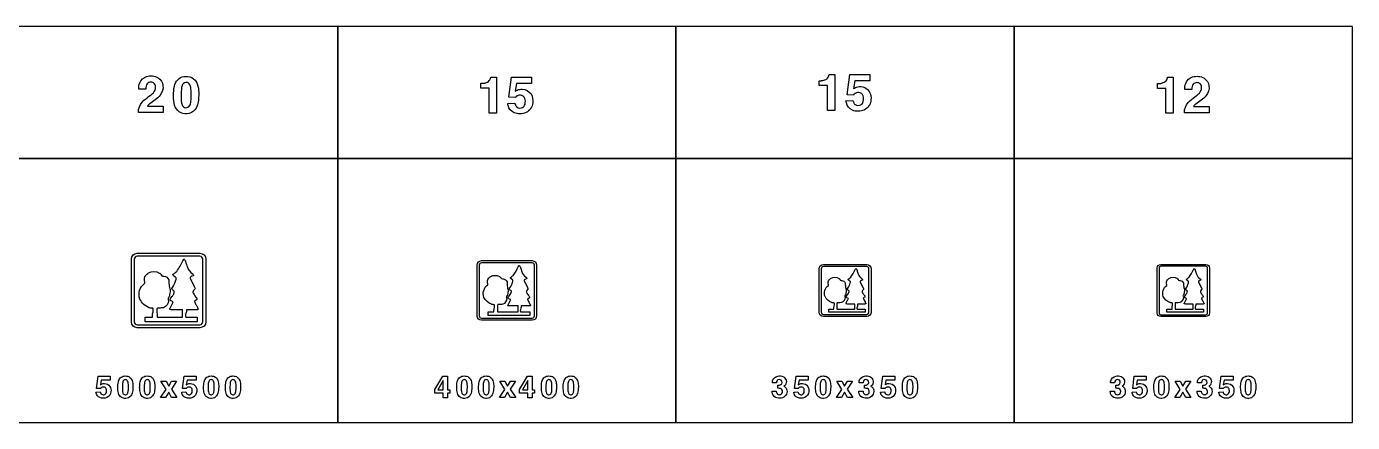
# Model space of a CAD drawing. Extents: x 0 to 18160, y 0 to 2655.
# Drawn here: x 9262 to 18160, y 0 to 2655 of the extents above; entities that cross this region are included whole.
import ezdxf

# ---------------------------------------------------------------- set-up
doc = ezdxf.new("R2010")
doc.units = 0
doc.header["$MEASUREMENT"] = 0

msp = doc.modelspace()

# ---------------------------------------------------------------- linework, layer by layer
for points in [[(9080, 1770), (11350, 1770), (11350, 2655), (9080, 2655)], [(11350, 1770), (13620, 1770), (13620, 2655), (11350, 2655)], [(13620, 1770), (15890, 1770), (15890, 2655), (13620, 2655)], [(15890, 1770), (18160, 1770), (18160, 2655), (15890, 2655)], [(9080, 0), (11350, 0), (11350, 1770), (9080, 1770)], [(11350, 0), (13620, 0), (13620, 1770), (11350, 1770)], [(13620, 0), (15890, 0), (15890, 1770), (13620, 1770)], [(15890, 0), (18160, 0), (18160, 1770), (15890, 1770)], [(10198.2, 221.797), (10163.1, 276.346), (10197.9, 276.346), (10216.2, 242.294), (10234.9, 276.346), (10269, 276.346), (10233.5, 222.318), (10270, 166.299), (10235.4, 166.299), (10215.6, 202.389), (10195.2, 166.299), (10161, 166.299)], [(12001, 222.096), (12055.2, 309.963), (12087.1, 309.963), (12087.1, 219.229), (12103.3, 219.229), (12103.3, 196.409), (12087.1, 196.409), (12087.1, 165.058), (12058.6, 165.058), (12058.6, 196.409), (12001, 196.409)], [(12058.6, 280.769), (12022.6, 219.229), (12058.6, 219.229)], [(12472.5, 221.797), (12437.4, 276.346), (12472.2, 276.347), (12490.5, 242.294), (12509.2, 276.347), (12543.3, 276.347), (12507.8, 222.318), (12544.3, 166.299), (12509.7, 166.299), (12489.9, 202.389), (12469.5, 166.299), (12435.3, 166.299)], [(12569, 222.114), (12623.3, 309.981), (12655.1, 309.981), (12655.1, 219.246), (12671.3, 219.246), (12671.3, 196.427), (12655.1, 196.427), (12655.1, 165.076), (12626.6, 165.076), (12626.6, 196.427), (12569, 196.427)], [(12626.6, 280.787), (12590.6, 219.246), (12626.6, 219.246)], [(14734.2, 221.783), (14699.1, 276.333), (14733.9, 276.333), (14752.1, 242.281), (14770.8, 276.333), (14805, 276.333), (14769.4, 222.304), (14806, 166.285), (14771.4, 166.285), (14751.6, 202.375), (14731.2, 166.285), (14697, 166.285)], [(17004.2, 221.783), (16969.1, 276.333), (17003.9, 276.333), (17022.1, 242.281), (17040.8, 276.333), (17075, 276.333), (17039.4, 222.304), (17076, 166.285), (17041.4, 166.285), (17021.6, 202.375), (17001.2, 166.285), (16967, 166.285)]]:
    msp.add_lwpolyline(points, close=True)
for points in [[(10012.9, 2078.85, -0.0640343), (10014.2, 2099.78, -0.161687), (10050, 2160.33, -0.0283718), (10091.8, 2192.71, 0.0545111), (10112.7, 2210.64, 0.192461), (10127.7, 2250.18, 0.234238), (10114.1, 2276.56, 0.196223), (10088.8, 2281.34, 0.252425), (10066.8, 2264.16, 0.0856617), (10062.7, 2247.14, 0.0202329), (10062, 2235.45), (10015.3, 2235.45, -0.0983795), (10021.4, 2276.76, -0.245047), (10067.6, 2319.89, -0.207102), (10144.5, 2311.55, -0.233443), (10177, 2259.22, -0.20961), (10158.8, 2195.04, -0.0785124), (10124.9, 2163.57, 0.0107372), (10089.1, 2137.78, 0.0665092), (10073.2, 2121.74), (10177.7, 2121.74), (10177.7, 2078.85)], [(10247.9, 2191.49, -0.0563084), (10253.9, 2254.33, -0.130301), (10276.1, 2298.12, -0.174843), (10317.9, 2319.53, -0.147552), (10371, 2312.9, -0.192146), (10407.8, 2269.73, -0.0833996), (10417.1, 2212.7, -0.0545507), (10412.1, 2141.92, -0.116773), (10393, 2097.85, -0.221099), (10338.1, 2070.16, -0.162564), (10286.7, 2082.68, -0.174743), (10255.4, 2128.1, -0.0640867), (10247.9, 2186.79)], [(12310.9, 2274.45), (12324.1, 2274.45, 0.0261527), (12330.1, 2275.12, 0.0824327), (12354.9, 2282.34, 0.211118), (12374.9, 2306.08, 0.0230957), (12377.6, 2315.99), (12415.7, 2315.99), (12415.7, 2074.01), (12367.1, 2074.01), (12367.1, 2241.03), (12310.9, 2241.03)], [(12491, 2139), (12538, 2140.78, 0.0452719), (12544.4, 2124.55, 0.0567733), (12549.1, 2117.67, 0.070207), (12553.5, 2114.2, 0.264984), (12589.6, 2112.3, 0.20748), (12607, 2135.41, 0.147389), (12605.8, 2173.44, 0.308532), (12576.4, 2194.85, 0.215743), (12546.7, 2184.62, 0.028781), (12541.3, 2178.38), (12498.7, 2180.39), (12516.5, 2315.07), (12650.5, 2315.07), (12650.5, 2273.2), (12550.1, 2273.2), (12541.1, 2221.19, -0.0211252), (12554.1, 2228.73, -0.121371), (12587.4, 2234.58, -0.244671), (12647.2, 2202.63, -0.173069), (12658.8, 2143.5, -0.256779), (12613.6, 2077.51, -0.199585), (12534, 2076.44, -0.245625), (12493.7, 2125.34, -0.0170062)], [(14580.9, 2291.94), (14594, 2291.94, 0.0261527), (14600.1, 2292.61, 0.0824327), (14624.9, 2299.84, 0.211118), (14644.9, 2323.58, 0.0230957), (14647.6, 2333.49), (14685.7, 2333.49), (14685.7, 2091.51), (14637.1, 2091.51), (14637.1, 2258.53), (14580.9, 2258.53)], [(14761, 2156.5), (14808, 2158.28, 0.0452719), (14814.4, 2142.04, 0.0567733), (14819.1, 2135.17, 0.070207), (14823.5, 2131.7, 0.264984), (14859.6, 2129.8, 0.20748), (14877, 2152.9, 0.147389), (14875.8, 2190.94, 0.308532), (14846.4, 2212.34, 0.215743), (14816.7, 2202.11, 0.028781), (14811.3, 2195.87), (14768.7, 2197.89), (14786.5, 2332.56), (14920.5, 2332.56), (14920.5, 2290.7), (14820.1, 2290.7), (14811.1, 2238.69, -0.0211252), (14824, 2246.23, -0.121371), (14857.4, 2252.08, -0.244671), (14917.2, 2220.12, -0.173069), (14928.7, 2161, -0.256779), (14883.6, 2095.01, -0.199585), (14804, 2093.94, -0.245625), (14763.7, 2142.83, -0.0170062)], [(16852.4, 2273.43), (16865.5, 2273.43, 0.0261527), (16871.5, 2274.1, 0.0824327), (16896.4, 2281.32, 0.211118), (16916.4, 2305.06, 0.0230957), (16919, 2314.97), (16957.1, 2314.97), (16957.1, 2072.99), (16908.5, 2072.99), (16908.5, 2240.01), (16852.4, 2240.01)], [(17032.5, 2075.98, -0.0640343), (17033.8, 2096.92, -0.161687), (17069.6, 2157.46, -0.0283718), (17111.4, 2189.85, 0.0545111), (17132.3, 2207.78, 0.192461), (17147.3, 2247.31, 0.234238), (17133.7, 2273.69, 0.196223), (17108.4, 2278.47, 0.252425), (17086.4, 2261.29, 0.0856617), (17082.3, 2244.27, 0.0202329), (17081.6, 2232.58), (17034.9, 2232.58, -0.0983795), (17041, 2273.89, -0.245047), (17087.1, 2317.02, -0.207102), (17164.1, 2308.69, -0.233443), (17196.6, 2256.36, -0.20961), (17178.4, 2192.18, -0.0785124), (17144.5, 2160.7, 0.0107372), (17108.7, 2134.91, 0.0665092), (17092.8, 2118.88), (17197.3, 2118.88), (17197.3, 2075.98)], [(10299.2, 2160.96, 0.0124589), (10299.8, 2154.64, 0.0668192), (10305.4, 2129.25, 0.615362), (10356.3, 2123.64, 0.0726881), (10361.7, 2136.67, 0.0588562), (10366.4, 2173.95, 0.0389037), (10364.8, 2240.94, 0.084671), (10358.2, 2264.28, 0.156013), (10346.8, 2276.44, 0.143208), (10331, 2279.4, 0.172584), (10315.3, 2273.2, 0.132565), (10305.3, 2257.64, 0.0498315), (10300.8, 2235.92, 0.0368731)], [(10005, 634.997, -0.414213), (9965, 674.997), (9965, 1095, -0.414213), (10005, 1135), (10425, 1135, -0.414213), (10465, 1095), (10465, 674.997, -0.414213), (10425, 634.997)], [(10005, 654.997), (10425, 654.997, 0.414213), (10445, 674.997), (10445, 1095, 0.414213), (10425, 1115), (10005, 1115, 0.414213), (9985, 1095), (9985, 674.997, 0.414213)], [(10309.1, 753.191), (10309.1, 755.37), (10240.1, 755.37), (10237.8, 755.39, -0.0614866), (10226.2, 756.573, -0.181377), (10223.9, 757.899, -0.185478), (10223.3, 760.659, -0.0904567), (10224.9, 765.485), (10241.9, 798.441, 0.0292813), (10246.6, 808.229), (10232.8, 814.947, -0.468247), (10228.6, 831.99), (10237.3, 843.928, 0.0334317), (10249.1, 860.877, 0.0673764), (10251.9, 869.462, -0.0133999), (10253.2, 874.148, 0.276398), (10251.1, 881.737, 0.10113), (10243.7, 886.653, -0.274546), (10235.9, 897.536), (10240.9, 905.909, 0.073562), (10263.5, 953.706, 0.0703082), (10265.4, 964.614, 0.0820905), (10265.1, 970.277, 0.186293), (10261.8, 974.528), (10251.3, 981.593, -0.0999254), (10244.3, 989.834, -0.168521), (10244.2, 990.579, -0.0988918), (10244.8, 992.181, -0.0540483), (10246, 993.733, -0.0432222), (10262.8, 1007.11), (10267.2, 1010.32, 0.0224885), (10269.6, 1012.21, 0.0432337), (10311.3, 1084.5), (10314.4, 1091.65, -0.557166), (10321.7, 1092.67, -0.0545015), (10327.1, 1084.51, -0.0534539), (10328, 1082.05, 0.0658417), (10329.3, 1079.03, 0.0653654), (10341.8, 1042.02, 0.171955), (10375.7, 996.879, 0.00635345), (10378.6, 994.356, -0.136348), (10382.5, 987.853, -0.165533), (10382.3, 986.03, -0.136487), (10379.6, 982.571, 0.159122), (10364.9, 977.314, 0.0211587), (10360.3, 973.109, 0.256546), (10359.5, 967.771), (10366.3, 952.919, 0.0322281), (10368.3, 949.12, -0.0213551), (10369.8, 946.63), (10370.1, 945.993), (10387.4, 911.243), (10391.6, 902.765, -0.308087), (10390.5, 894.798), (10381.8, 885.095, 0.176525), (10378.1, 873.95, 0.0949163), (10379.4, 869.647), (10381.8, 864.747, 0.0694589), (10401.6, 837.149, 0.00623645), (10402.7, 836.085, -0.241969), (10406, 826.255, -0.218739), (10402.7, 821.589), (10388.5, 813.213), (10396.5, 793.382, -0.0442529), (10405.8, 776.8, 0.0131795), (10412.2, 763.871, -0.135295), (10413.1, 760.361, -0.269329), (10411.1, 757.457, -0.0249415), (10408.3, 756.269, -0.0326248), (10406.9, 755.683, -0.0751842), (10402.3, 755.366, 0.00616388), (10400.9, 755.39), (10334.6, 755.39, -0.0752231), (10332.4, 736.145, 0.0652265), (10327.7, 715.253, 0.130973), (10328.2, 711.815, -0.0154251), (10328.9, 709.422, 0.133928), (10329.9, 707.649, 0.124032), (10331, 707.075, 0.0788885), (10335.6, 706.819, -0.0100046), (10336.8, 706.847), (10407.2, 706.847), (10407.2, 675.779), (10057.7, 675.779), (10057.7, 706.847), (10107.1, 706.847, -0.0679088), (10109, 735.972, 0.0768898), (10111.9, 747.737), (10112, 760.734, 0.0413008), (10111.5, 763.186, 0.233094), (10109.1, 765.42, 0.0436963), (10105.7, 766.111, 0.0575278), (10094.4, 766.923, -0.0315523), (10090.5, 767.529, -0.00995826), (10085.5, 769.484, -0.193064), (10022.8, 826.88, -0.340789), (10055.3, 933.719, 0.163926), (10056.2, 938.24, 0.0542797), (10054.1, 947.048, -0.21473), (10061.5, 986.454, -0.0872066), (10069, 994.686, -0.0416472), (10080.7, 1002.8, -0.269869), (10152.4, 1001.79, -0.031088), (10158.4, 998.5, -0.0600442), (10162, 995.158, 0.0318616), (10163.6, 993.687, -0.137326), (10165.4, 990.945, 0.400109), (10177, 981.95, -0.00687681), (10177.6, 982.001, -0.0306489), (10183.4, 981.911, -0.257334), (10216.6, 956.835, -0.0360611), (10217, 954.401), (10217.2, 952.172, 0.060952), (10217.7, 933.152, 0.0847608), (10224.4, 895.082, 0.00685151), (10225, 893.974, -0.0556635), (10226.6, 876.945, 0.0449472), (10222, 858.374, -0.150053), (10217.6, 841.237, 0.424136), (10215, 818.407, -0.299575), (10180.4, 769.251, -0.0348761), (10150.2, 767.231), (10143.3, 767.328, 0.425692), (10136, 760.011), (10137.3, 706.854), (10309.1, 706.847)], [(12315, 684.997, -0.414213), (12285, 714.997), (12285, 1055, -0.414213), (12315, 1085), (12655, 1085, -0.414213), (12685, 1055), (12685, 714.997, -0.414213), (12655, 684.997)], [(12315, 699.997), (12655, 699.997, 0.414213), (12670, 714.997), (12670, 1055, 0.414213), (12655, 1070), (12315, 1070, 0.414213), (12300, 1055), (12300, 714.997, 0.414213)], [(12560.3, 779.552), (12560.3, 781.296), (12505.1, 781.296), (12503.2, 781.312, -0.0614866), (12493.9, 782.258, -0.181377), (12492.1, 783.319, -0.185478), (12491.6, 785.527, -0.0904567), (12492.9, 789.388), (12506.5, 815.752, 0.0292813), (12510.3, 823.583), (12499.2, 828.957, -0.468247), (12495.8, 842.592), (12502.9, 852.142, 0.0334317), (12512.2, 865.702, 0.0673764), (12514.5, 872.569, -0.0133999), (12515.5, 876.318, 0.276398), (12513.9, 882.389, 0.10113), (12507.9, 886.322, -0.274546), (12501.7, 895.028), (12505.7, 901.727, 0.073562), (12523.8, 939.964, 0.0703082), (12525.3, 948.691, 0.0820905), (12525.1, 953.221, 0.186293), (12522.5, 956.622), (12514.1, 962.274, -0.0999254), (12508.4, 968.867, -0.168521), (12508.3, 969.463, -0.0988918), (12508.9, 970.744, -0.0540483), (12509.8, 971.986, -0.0432222), (12523.2, 982.684), (12526.8, 985.254, 0.0224885), (12528.6, 986.771, 0.0432337), (12562, 1044.6), (12564.6, 1050.32, -0.557166), (12570.3, 1051.14, -0.0545015), (12574.7, 1044.61, -0.0534539), (12575.4, 1042.64, 0.0658417), (12576.4, 1040.23, 0.0653654), (12586.4, 1010.62, 0.171955), (12613.6, 974.502, 0.00635345), (12615.9, 972.485, -0.136348), (12619, 967.282, -0.165533), (12618.9, 965.824, -0.136487), (12616.6, 963.057, 0.159122), (12605, 958.851, 0.0211587), (12601.3, 955.487, 0.256546), (12600.6, 951.217), (12606, 939.335, 0.0322281), (12607.7, 936.295, -0.0213551), (12608.8, 934.304), (12609.1, 933.794), (12622.9, 905.994), (12626.3, 899.212, -0.308087), (12625.4, 892.838), (12618.5, 885.075, 0.176525), (12615.5, 876.159, 0.0949163), (12616.5, 872.717), (12618.5, 868.797, 0.0694589), (12634.3, 846.719, 0.00623645), (12635.2, 845.867, -0.241969), (12637.8, 838.003, -0.218739), (12635.2, 834.271), (12623.8, 827.57), (12630.2, 811.705, -0.0442529), (12637.7, 798.44, 0.0131795), (12642.8, 788.097, -0.135295), (12643.5, 785.288, -0.269329), (12641.9, 782.965, -0.0249415), (12639.6, 782.015, -0.0326248), (12638.5, 781.546, -0.0751842), (12634.8, 781.292, 0.00616388), (12633.7, 781.312), (12580.7, 781.312, -0.0752231), (12578.9, 765.916, 0.0652265), (12575.2, 749.202, 0.130973), (12575.6, 746.452, -0.0154251), (12576.1, 744.537, 0.133928), (12576.9, 743.119, 0.124032), (12577.8, 742.66, 0.0788885), (12581.5, 742.455, -0.0100046), (12582.4, 742.477), (12638.7, 742.477), (12638.7, 717.623), (12359.1, 717.623), (12359.1, 742.477), (12398.7, 742.477, -0.0679088), (12400.2, 765.777, 0.0768898), (12402.5, 775.189), (12402.6, 785.587, 0.0413008), (12402.2, 787.549, 0.233094), (12400.2, 789.335, 0.0436963), (12397.6, 789.888, 0.0575278), (12388.5, 790.538, -0.0315523), (12385.4, 791.023, -0.00995826), (12381.4, 792.587, -0.193064), (12331.3, 838.504, -0.340789), (12357.3, 923.975, 0.163926), (12358, 927.592, 0.0542797), (12356.3, 934.638, -0.21473), (12362.2, 966.163, -0.0872066), (12368.2, 972.749, -0.0416472), (12377.5, 979.241, -0.269869), (12434.9, 978.435, -0.031088), (12439.7, 975.8, -0.0600442), (12442.6, 973.126, 0.0318616), (12443.9, 971.949, -0.137326), (12445.4, 969.755, 0.400109), (12454.8, 962.58, -0.0306489), (12459.7, 962.529, -0.257334), (12486.3, 942.468, -0.0360611), (12486.6, 940.52), (12486.7, 938.737, 0.060952), (12487.2, 923.521, 0.0847608), (12492.5, 893.065, 0.00685151), (12493, 892.179, -0.0556635), (12494.3, 878.555, 0.0449472), (12490.6, 863.699, -0.150053), (12487.1, 849.989, 0.424136), (12485, 831.726, -0.299575), (12457.3, 792.4, -0.0348761), (12433.2, 790.785), (12427.6, 790.862, 0.425692), (12421.8, 785.008), (12422.8, 742.483), (12560.3, 742.477)], [(14610, 709.997, -0.414213), (14580, 739.997), (14580, 1030, -0.414213), (14610, 1060), (14900, 1060, -0.414213), (14930, 1030), (14930, 739.997, -0.414213), (14900, 709.997)], [(14610, 724.997), (14900, 724.997, 0.414213), (14915, 739.997), (14915, 1030, 0.414213), (14900, 1045), (14610, 1045, 0.414213), (14595, 1030), (14595, 739.997, 0.414213)], [(14820.9, 792.733), (14820.9, 794.259), (14772.6, 794.259), (14770.9, 794.273, -0.0614866), (14762.8, 795.1, -0.181377), (14761.2, 796.029, -0.185478), (14760.8, 797.961, -0.0904567), (14761.9, 801.339), (14773.8, 824.408, 0.0292813), (14777.1, 831.26), (14767.4, 835.962, -0.468247), (14764.5, 847.892), (14770.6, 856.249, 0.0334317), (14778.8, 868.114, 0.0673764), (14780.8, 874.123, -0.0133999), (14781.7, 877.403, 0.276398), (14780.3, 882.715, 0.10113), (14775.1, 886.156, -0.274546), (14769.6, 893.774), (14773.1, 899.636, 0.073562), (14788.9, 933.094, 0.0703082), (14790.3, 940.729, 0.0820905), (14790.1, 944.693, 0.186293), (14787.8, 947.669), (14780.4, 952.614, -0.0999254), (14775.5, 958.383, -0.168521), (14775.4, 958.905, -0.0988918), (14775.9, 960.026, -0.0540483), (14776.7, 961.112, -0.0432222), (14788.4, 970.473), (14791.5, 972.722, 0.0224885), (14793.2, 974.05, 0.0432337), (14822.4, 1024.65), (14824.6, 1029.66, -0.557166), (14829.7, 1030.37, -0.0545015), (14833.5, 1024.66, -0.0534539), (14834.1, 1022.94, 0.0658417), (14835, 1020.82, 0.0653654), (14843.7, 994.914, 0.171955), (14867.5, 963.314, 0.00635345), (14869.5, 961.549, -0.136348), (14872.3, 956.996, -0.165533), (14872.1, 955.721, -0.136487), (14870.2, 953.299, 0.159122), (14860, 949.619, 0.0211587), (14856.7, 946.676, 0.256546), (14856.2, 942.939), (14860.9, 932.543, 0.0322281), (14862.3, 929.883, -0.0213551), (14863.4, 927.918), (14875.7, 903.369), (14878.6, 897.435, -0.308087), (14877.9, 891.858), (14871.8, 885.066, 0.176525), (14869.2, 877.264, 0.0949163), (14870.1, 874.252), (14871.8, 870.822, 0.0694589), (14885.6, 851.504, 0.00623645), (14886.4, 850.759, -0.241969), (14888.7, 843.878, -0.218739), (14886.4, 840.612), (14876.4, 834.748), (14882.1, 820.867, -0.0442529), (14888.6, 809.26, 0.0131795), (14893.1, 800.209, -0.135295), (14893.7, 797.752, -0.269329), (14892.3, 795.72, -0.0249415), (14890.3, 794.888, -0.0326248), (14889.3, 794.478, -0.0751842), (14886.1, 794.256, 0.00616388), (14885.1, 794.273), (14838.7, 794.273, -0.0752231), (14837.2, 780.801, 0.0652265), (14833.9, 766.177, 0.130973), (14834.3, 763.77, -0.0154251), (14834.7, 762.095, 0.133928), (14835.4, 760.854, 0.124032), (14836.2, 760.452, 0.0788885), (14839.4, 760.273, -0.0100046), (14840.3, 760.292), (14889.5, 760.292), (14889.5, 738.545), (14644.9, 738.545), (14644.9, 760.292), (14679.5, 760.292, -0.0679088), (14680.8, 780.68, 0.0768898), (14682.9, 788.915), (14682.9, 798.013, 0.0413008), (14682.5, 799.73, 0.233094), (14680.8, 801.293, 0.0436963), (14678.5, 801.777, 0.0575278), (14670.6, 802.345, -0.0315523), (14667.9, 802.77, -0.00995826), (14664.3, 804.138, -0.193064), (14620.5, 844.316, -0.340789), (14643.2, 919.103, 0.163926), (14643.8, 922.267, 0.0542797), (14642.4, 928.433, -0.21473), (14647.6, 956.017, -0.0872066), (14652.8, 961.78, -0.0416472), (14661, 967.461, -0.269869), (14711.2, 966.756, -0.031088), (14715.4, 964.45, -0.0600442), (14717.9, 962.11, 0.0318616), (14719, 961.08, -0.137326), (14720.3, 959.161, 0.400109), (14728.6, 952.882, -0.0306489), (14732.9, 952.837, -0.257334), (14756.1, 935.284, -0.0360611), (14756.4, 933.58), (14756.5, 932.02, 0.060952), (14756.9, 918.706, 0.0847608), (14761.6, 892.056, 0.00685151), (14762, 891.281, -0.0556635), (14763.1, 879.361, 0.0449472), (14759.9, 866.361, -0.150053), (14756.9, 854.365, 0.424136), (14755, 838.385, -0.299575), (14730.8, 803.975, -0.0348761), (14709.7, 802.561), (14704.8, 802.629, 0.425692), (14699.7, 797.507), (14700.6, 760.297), (14820.9, 760.292)], [(16874, 709.997, -0.414213), (16850, 733.997), (16850, 1036, -0.414213), (16874, 1060), (17176, 1060, -0.414213), (17200, 1036), (17200, 733.997, -0.414213), (17176, 709.997)], [(16874, 721.997), (17176, 721.997, 0.414213), (17188, 733.997), (17188, 1036, 0.414213), (17176, 1048), (16874, 1048, 0.414213), (16862, 1036), (16862, 733.997, 0.414213)], [(17090.9, 792.733), (17090.9, 794.259), (17042.6, 794.259), (17040.9, 794.273, -0.0614866), (17032.8, 795.1, -0.181377), (17031.2, 796.029, -0.185478), (17030.8, 797.961, -0.0904567), (17031.9, 801.339), (17043.8, 824.408, 0.0292813), (17047.1, 831.26), (17037.4, 835.962, -0.468247), (17034.5, 847.892), (17040.6, 856.249, 0.0334317), (17048.8, 868.114, 0.0673764), (17050.8, 874.123, -0.0133999), (17051.7, 877.403, 0.276398), (17050.3, 882.715, 0.10113), (17045.1, 886.156, -0.274546), (17039.6, 893.774), (17043.1, 899.636, 0.073562), (17058.9, 933.094, 0.0703082), (17060.3, 940.729, 0.0820905), (17060.1, 944.693, 0.186293), (17057.8, 947.669), (17050.4, 952.614, -0.0999254), (17045.5, 958.383, -0.168521), (17045.4, 958.905, -0.0988918), (17045.9, 960.026, -0.0540483), (17046.7, 961.112, -0.0432222), (17058.4, 970.473), (17061.5, 972.722, 0.0224885), (17063.2, 974.05, 0.0432337), (17092.4, 1024.65), (17094.6, 1029.66, -0.557166), (17099.7, 1030.37, -0.0545015), (17103.5, 1024.66, -0.0534539), (17104.1, 1022.94, 0.0658417), (17105, 1020.82, 0.0653654), (17113.7, 994.914, 0.171955), (17137.5, 963.314, 0.00635345), (17139.5, 961.549, -0.136348), (17142.3, 956.996, -0.165533), (17142.1, 955.721, -0.136487), (17140.2, 953.299, 0.159122), (17130, 949.619, 0.0211587), (17126.7, 946.676, 0.256546), (17126.2, 942.939), (17130.9, 932.543, 0.0322281), (17132.3, 929.883, -0.0213551), (17133.4, 927.918), (17145.7, 903.369), (17148.6, 897.435, -0.308087), (17147.9, 891.858), (17141.8, 885.066, 0.176525), (17139.2, 877.264, 0.0949163), (17140.1, 874.252), (17141.8, 870.822, 0.0694589), (17155.6, 851.504, 0.00623645), (17156.4, 850.759, -0.241969), (17158.7, 843.878, -0.218739), (17156.4, 840.612), (17146.4, 834.748), (17152.1, 820.867, -0.0442529), (17158.6, 809.26, 0.0131795), (17163.1, 800.209, -0.135295), (17163.7, 797.752, -0.269329), (17162.3, 795.72, -0.0249415), (17160.3, 794.888, -0.0326248), (17159.3, 794.478, -0.0751842), (17156.1, 794.256, 0.00616388), (17155.1, 794.273), (17108.7, 794.273, -0.0752231), (17107.2, 780.801, 0.0652265), (17103.9, 766.177, 0.130973), (17104.3, 763.77, -0.0154251), (17104.7, 762.095, 0.133928), (17105.4, 760.854, 0.124032), (17106.2, 760.452, 0.0788885), (17109.4, 760.273, -0.0100046), (17110.3, 760.292), (17159.5, 760.292), (17159.5, 738.545), (16914.9, 738.545), (16914.9, 760.292), (16949.5, 760.292, -0.0679088), (16950.8, 780.68, 0.0768898), (16952.9, 788.915), (16952.9, 798.013, 0.0413008), (16952.5, 799.73, 0.233094), (16950.8, 801.293, 0.0436963), (16948.5, 801.777, 0.0575278), (16940.6, 802.345, -0.0315523), (16937.9, 802.77, -0.00995826), (16934.3, 804.138, -0.193064), (16890.5, 844.316, -0.340789), (16913.2, 919.103, 0.163926), (16913.8, 922.267, 0.0542797), (16912.4, 928.433, -0.21473), (16917.6, 956.017, -0.0872066), (16922.8, 961.78, -0.0416472), (16931, 967.461, -0.269869), (16981.2, 966.756, -0.031088), (16985.4, 964.45, -0.0600442), (16987.9, 962.11, 0.0318616), (16989, 961.08, -0.137326), (16990.3, 959.161, 0.400109), (16998.6, 952.882, -0.0306489), (17002.9, 952.837, -0.257334), (17026.1, 935.284, -0.0360611), (17026.4, 933.58), (17026.5, 932.02, 0.060952), (17026.9, 918.706, 0.0847608), (17031.6, 892.056, 0.00685151), (17032, 891.281, -0.0556635), (17033.1, 879.361, 0.0449472), (17029.9, 866.361, -0.150053), (17026.9, 854.365, 0.424136), (17025, 838.385, -0.299575), (17000.8, 803.975, -0.0348761), (16979.7, 802.561), (16974.8, 802.629, 0.425692), (16969.7, 797.507), (16970.6, 760.297), (17090.9, 760.292)], [(9727.75, 203.882), (9755.92, 204.948, 0.0452719), (9759.76, 195.209, 0.0567733), (9762.6, 191.086, 0.070207), (9765.26, 189, 0.264984), (9786.87, 187.863, 0.20748), (9797.32, 201.725, 0.147389), (9796.63, 224.545, 0.308532), (9779, 237.389, 0.215743), (9761.13, 231.251, 0.028781), (9757.91, 227.507), (9732.34, 228.716), (9743.03, 309.521), (9823.46, 309.521), (9823.46, 284.403), (9763.2, 284.403), (9757.82, 253.195, -0.0211252), (9765.57, 257.721, -0.121371), (9785.57, 261.228, -0.244671), (9821.44, 242.057, -0.173069), (9828.39, 206.583, -0.256779), (9801.28, 166.986, -0.199585), (9753.55, 166.346, -0.245625), (9729.38, 195.683, -0.0170062)], [(9874.18, 234.284, -0.0563084), (9877.8, 271.986, -0.130301), (9891.12, 298.265, -0.174843), (9916.22, 311.109, -0.147552), (9948.09, 307.128, -0.192146), (9970.17, 281.227, -0.0833996), (9975.72, 247.009, -0.0545507), (9972.71, 204.545, -0.116773), (9961.26, 178.099, -0.221099), (9928.35, 161.488, -0.162564), (9897.47, 169, -0.174743), (9878.7, 196.251, -0.0640867), (9874.23, 231.464)], [(9905.01, 215.967, 0.0124589), (9905.32, 212.175, 0.0668192), (9908.68, 196.938, 0.615362), (9939.23, 193.573, 0.0726881), (9942.5, 201.393, 0.0588562), (9945.32, 223.763, 0.0389037), (9944.34, 263.953, 0.084671), (9940.39, 277.957, 0.156013), (9933.51, 285.256, 0.143208), (9924.08, 287.033, 0.172584), (9914.63, 283.313, 0.132565), (9908.66, 273.976, 0.0498315), (9905.93, 260.943, 0.0368731)], [(10020.9, 234.284, -0.0563084), (10024.5, 271.986, -0.130301), (10037.9, 298.265, -0.174843), (10063, 311.109, -0.147552), (10094.8, 307.128, -0.192146), (10116.9, 281.227, -0.0833996), (10122.5, 247.009, -0.0545507), (10119.5, 204.545, -0.116773), (10108, 178.1, -0.221099), (10075.1, 161.488, -0.162564), (10044.2, 169, -0.174743), (10025.5, 196.251, -0.0640867), (10021, 231.464)], [(10051.8, 215.967, 0.0124589), (10052.1, 212.175, 0.0668192), (10055.4, 196.938, 0.615362), (10086, 193.573, 0.0726881), (10089.2, 201.393, 0.0588562), (10092.1, 223.763, 0.0389037), (10091.1, 263.953, 0.084671), (10087.1, 277.957, 0.156013), (10080.3, 285.256, 0.143208), (10070.8, 287.033, 0.172584), (10061.4, 283.313, 0.132565), (10055.4, 273.976, 0.0498315), (10052.7, 260.943, 0.0368731)], [(10303.3, 203.891), (10331.5, 204.957, 0.0452719), (10335.3, 195.218, 0.0567733), (10338.2, 191.095, 0.070207), (10340.8, 189.009, 0.264984), (10362.4, 187.872, 0.20748), (10372.9, 201.734, 0.147389), (10372.2, 224.554, 0.308532), (10354.6, 237.398, 0.215743), (10336.7, 231.26, 0.028781), (10333.5, 227.516), (10307.9, 228.725), (10318.6, 309.531), (10399, 309.531), (10399, 284.412), (10338.8, 284.412), (10333.4, 253.204, -0.0211252), (10341.1, 257.73, -0.121371), (10361.1, 261.237, -0.244671), (10397, 242.066, -0.173069), (10404, 206.592, -0.256779), (10376.8, 166.995, -0.199585), (10329.1, 166.355, -0.245625), (10304.9, 195.692, -0.0170062)], [(10449.7, 234.285, -0.0563084), (10453.4, 271.986, -0.130301), (10466.7, 298.266, -0.174843), (10491.8, 311.109, -0.147552), (10523.7, 307.128, -0.192146), (10545.7, 281.228, -0.0833996), (10551.3, 247.01, -0.0545507), (10548.3, 204.545, -0.116773), (10536.8, 178.1, -0.221099), (10503.9, 161.488, -0.162564), (10473, 169, -0.174743), (10454.3, 196.251, -0.0640867), (10449.8, 231.465)], [(10480.6, 215.967, 0.0124589), (10480.9, 212.175, 0.0668192), (10484.2, 196.939, 0.615362), (10514.8, 193.574, 0.0726881), (10518.1, 201.394, 0.0588562), (10520.9, 223.763, 0.0389037), (10519.9, 263.953, 0.084671), (10516, 277.957, 0.156013), (10509.1, 285.256, 0.143208), (10499.7, 287.033, 0.172584), (10490.2, 283.313, 0.132565), (10484.2, 273.976, 0.0498315), (10481.5, 260.943, 0.0368731)], [(10596.5, 234.275, -0.0563084), (10600.1, 271.977, -0.130301), (10613.4, 298.256, -0.174843), (10638.5, 311.1, -0.147552), (10670.4, 307.119, -0.192146), (10692.5, 281.218, -0.0833996), (10698, 247, -0.0545507), (10695, 204.536, -0.116773), (10683.6, 178.09, -0.221099), (10650.7, 161.479, -0.162564), (10619.8, 168.991, -0.174743), (10601, 196.242, -0.0640867), (10596.5, 231.455)], [(10627.3, 215.958, 0.0124589), (10627.6, 212.166, 0.0668192), (10631, 196.929, 0.615362), (10661.5, 193.564, 0.0726881), (10664.8, 201.384, 0.0588562), (10667.6, 223.754, 0.0389037), (10666.7, 263.943, 0.084671), (10662.7, 277.948, 0.156013), (10655.8, 285.247, 0.143208), (10646.4, 287.024, 0.172584), (10636.9, 283.304, 0.132565), (10631, 273.967, 0.0498315), (10628.2, 260.934, 0.0368731)], [(12148.5, 234.285, -0.0563084), (12152.1, 271.986, -0.130301), (12165.4, 298.266, -0.174843), (12190.5, 311.109, -0.147552), (12222.4, 307.128, -0.192146), (12244.5, 281.228, -0.0833996), (12250, 247.01, -0.0545507), (12247, 204.546, -0.116773), (12235.6, 178.1, -0.221099), (12202.7, 161.489, -0.162564), (12171.8, 169.001, -0.174743), (12153, 196.252, -0.0640867), (12148.5, 231.465)], [(12179.3, 215.967, 0.0124589), (12179.6, 212.176, 0.0668192), (12183, 196.939, 0.615362), (12213.5, 193.574, 0.0726881), (12216.8, 201.394, 0.0588562), (12219.6, 223.764, 0.0389037), (12218.6, 263.953, 0.084671), (12214.7, 277.958, 0.156013), (12207.8, 285.256, 0.143208), (12198.4, 287.034, 0.172584), (12188.9, 283.313, 0.132565), (12183, 273.977, 0.0498315), (12180.2, 260.944, 0.0368731)], [(12295.2, 234.285, -0.0563084), (12298.9, 271.986, -0.130301), (12312.2, 298.266, -0.174843), (12337.3, 311.109, -0.147552), (12369.1, 307.128, -0.192146), (12391.2, 281.228, -0.0833996), (12396.8, 247.01, -0.0545507), (12393.8, 204.546, -0.116773), (12382.3, 178.1, -0.221099), (12349.4, 161.489, -0.162564), (12318.5, 169.001, -0.174743), (12299.8, 196.252, -0.0640867), (12295.3, 231.465)], [(12326.1, 215.967, 0.0124589), (12326.4, 212.176, 0.0668192), (12329.7, 196.939, 0.615362), (12360.3, 193.574, 0.0726881), (12363.5, 201.394, 0.0588562), (12366.4, 223.764, 0.0389037), (12365.4, 263.953, 0.084671), (12361.4, 277.958, 0.156013), (12354.6, 285.256, 0.143208), (12345.1, 287.034, 0.172584), (12335.7, 283.313, 0.132565), (12329.7, 273.977, 0.0498315), (12327, 260.944, 0.0368731)], [(12716.5, 234.285, -0.0563084), (12720.1, 271.986, -0.130301), (12733.4, 298.266, -0.174843), (12758.5, 311.109, -0.147552), (12790.4, 307.128, -0.192146), (12812.5, 281.228, -0.0833996), (12818, 247.01, -0.0545507), (12815, 204.545, -0.116773), (12803.6, 178.1, -0.221099), (12770.7, 161.489, -0.162564), (12739.8, 169, -0.174743), (12721, 196.252, -0.0640867), (12716.5, 231.465)], [(12747.3, 215.967, 0.0124589), (12747.6, 212.176, 0.0668192), (12751, 196.939, 0.615362), (12781.5, 193.574, 0.0726881), (12784.8, 201.394, 0.0588562), (12787.6, 223.763, 0.0389037), (12786.7, 263.953, 0.084671), (12782.7, 277.958, 0.156013), (12775.8, 285.256, 0.143208), (12766.4, 287.033, 0.172584), (12757, 283.313, 0.132565), (12751, 273.977, 0.0498315), (12748.3, 260.943, 0.0368731)], [(12863.2, 234.275, -0.0563084), (12866.9, 271.977, -0.130301), (12880.2, 298.256, -0.174843), (12905.3, 311.1, -0.147552), (12937.2, 307.119, -0.192146), (12959.2, 281.219, -0.0833996), (12964.8, 247.001, -0.0545507), (12961.8, 204.536, -0.116773), (12950.3, 178.091, -0.221099), (12917.4, 161.479, -0.162564), (12886.5, 168.991, -0.174743), (12867.8, 196.242, -0.0640867), (12863.3, 231.456)], [(12894.1, 215.958, 0.0124589), (12894.4, 212.166, 0.0668192), (12897.7, 196.93, 0.615362), (12928.3, 193.565, 0.0726881), (12931.6, 201.385, 0.0588562), (12934.4, 223.754, 0.0389037), (12933.4, 263.944, 0.084671), (12929.5, 277.948, 0.156013), (12922.6, 285.247, 0.143208), (12913.2, 287.024, 0.172584), (12903.7, 283.304, 0.132565), (12897.7, 273.967, 0.0498315), (12895, 260.934, 0.0368731)], [(14264.9, 210.618), (14292.7, 210.618, 0.0411845), (14294, 201.495, 0.335066), (14312.3, 186.329, 0.276505), (14331.4, 195.05, 0.158203), (14334.8, 207.49, 0.0878221), (14333, 217.04, 0.217575), (14321.9, 227.158, 0.0882727), (14309.1, 229.031), (14302.7, 229.031), (14302.7, 250.192, 0.0282129), (14314.4, 250.547, 0.50028), (14330.6, 277.846, 0.235001), (14319.5, 286.874, 0.165496), (14304.1, 285.5, 0.220849), (14295.5, 275.571, 0.055705), (14293.8, 264.647), (14266.9, 264.647, -0.0488003), (14268, 278.201, -0.30773), (14302.6, 310.903, -0.146685), (14338.2, 307.348, -0.469869), (14354.2, 251.685, -0.0891152), (14346.9, 244.623), (14344.4, 242.822, -0.0245333), (14351.1, 238.983, -0.202429), (14364.5, 216.969, -0.422325), (14326.8, 163.296, -0.154301), (14288.4, 167.609, -0.287878), (14265, 204.03, -0.0143877)], [(14410.5, 203.85), (14438.6, 204.916, 0.0452719), (14442.5, 195.177, 0.0567733), (14445.3, 191.054, 0.070207), (14448, 188.968, 0.264984), (14469.6, 187.831, 0.20748), (14480, 201.694, 0.147389), (14479.4, 224.513, 0.308532), (14461.7, 237.357, 0.215743), (14443.9, 231.22, 0.028781), (14440.6, 227.476), (14415.1, 228.684), (14425.7, 309.49), (14506.2, 309.49), (14506.2, 284.371), (14445.9, 284.371), (14440.5, 253.163, -0.0211252), (14448.3, 257.689, -0.121371), (14468.3, 261.196, -0.244671), (14504.2, 242.025, -0.173069), (14511.1, 206.551, -0.256779), (14484, 166.954, -0.199585), (14436.3, 166.314, -0.245625), (14412.1, 195.651, -0.0170062)], [(14556.9, 234.262, -0.0563084), (14560.5, 271.963, -0.130301), (14573.8, 298.243, -0.174843), (14598.9, 311.086, -0.147552), (14630.8, 307.106, -0.192146), (14652.9, 281.205, -0.0833996), (14658.4, 246.987, -0.0545507), (14655.4, 204.523, -0.116773), (14644, 178.077, -0.221099), (14611.1, 161.466, -0.162564), (14580.2, 168.978, -0.174743), (14561.4, 196.229, -0.0640867), (14556.9, 231.442)], [(14587.7, 215.944, 0.0124589), (14588, 212.153, 0.0668192), (14591.4, 196.916, 0.615362), (14621.9, 193.551, 0.0726881), (14625.2, 201.371, 0.0588562), (14628, 223.741, 0.0389037), (14627.1, 263.93, 0.084671), (14623.1, 277.935, 0.156013), (14616.2, 285.233, 0.143208), (14606.8, 287.011, 0.172584), (14597.3, 283.29, 0.132565), (14591.4, 273.954, 0.0498315), (14588.7, 260.921, 0.0368731)], [(14847.3, 210.655), (14875.2, 210.655, 0.0411845), (14876.4, 201.531, 0.335066), (14894.7, 186.366, 0.276505), (14913.9, 195.086, 0.158203), (14917.2, 207.527, 0.0878221), (14915.4, 217.076, 0.217575), (14904.3, 227.195, 0.0882727), (14891.6, 229.067), (14885.1, 229.067), (14885.1, 250.228, 0.0282129), (14896.8, 250.584, 0.50028), (14913, 277.882, 0.235001), (14901.9, 286.911, 0.165496), (14886.5, 285.536, 0.220849), (14878, 275.607, 0.055705), (14876.2, 264.683), (14849.4, 264.683, -0.0488003), (14850.4, 278.237, -0.30773), (14885, 310.939, -0.146685), (14920.7, 307.384, -0.469869), (14936.6, 251.721, -0.0891152), (14929.4, 244.659), (14926.8, 242.858, -0.0245333), (14933.5, 239.019, -0.202429), (14946.9, 217.005, -0.422325), (14909.3, 163.332, -0.154301), (14870.8, 167.645, -0.287878), (14847.4, 204.067, -0.0143877)], [(14992.9, 203.886), (15021.1, 204.953, 0.0452719), (15024.9, 195.213, 0.0567733), (15027.8, 191.09, 0.070207), (15030.4, 189.005, 0.264984), (15052, 187.868, 0.20748), (15062.5, 201.73, 0.147389), (15061.8, 224.55, 0.308532), (15044.2, 237.394, 0.215743), (15026.3, 231.256, 0.028781), (15023.1, 227.512), (14997.5, 228.721), (15008.2, 309.526), (15088.6, 309.526), (15088.6, 284.408), (15028.3, 284.408), (15023, 253.199, -0.0211252), (15030.7, 257.725, -0.121371), (15050.7, 261.232, -0.244671), (15086.6, 242.062, -0.173069), (15093.5, 206.588, -0.256779), (15066.4, 166.991, -0.199585), (15018.7, 166.351, -0.245625), (14994.5, 195.687, -0.0170062)], [(15139.3, 234.299, -0.0563084), (15143, 272, -0.130301), (15156.3, 298.28, -0.174843), (15181.4, 311.123, -0.147552), (15213.2, 307.142, -0.192146), (15235.3, 281.242, -0.0833996), (15240.9, 247.024, -0.0545507), (15237.9, 204.559, -0.116773), (15226.4, 178.114, -0.221099), (15193.5, 161.502, -0.162564), (15162.6, 169.014, -0.174743), (15143.9, 196.265, -0.0640867), (15139.4, 231.479)], [(15170.2, 215.981, 0.0124589), (15170.5, 212.19, 0.0668192), (15173.8, 196.953, 0.615362), (15204.4, 193.588, 0.0726881), (15207.6, 201.408, 0.0588562), (15210.5, 223.777, 0.0389037), (15209.5, 263.967, 0.084671), (15205.5, 277.972, 0.156013), (15198.7, 285.27, 0.143208), (15189.2, 287.047, 0.172584), (15179.8, 283.327, 0.132565), (15173.8, 273.991, 0.0498315), (15171.1, 260.957, 0.0368731)], [(16534.9, 210.618), (16562.7, 210.618, 0.0411845), (16564, 201.495, 0.335066), (16582.3, 186.329, 0.276505), (16601.4, 195.05, 0.158203), (16604.8, 207.49, 0.0878221), (16603, 217.04, 0.217575), (16591.9, 227.158, 0.0882727), (16579.1, 229.031), (16572.7, 229.031), (16572.7, 250.192, 0.0282129), (16584.4, 250.547, 0.50028), (16600.6, 277.846, 0.235001), (16589.5, 286.874, 0.165496), (16574.1, 285.5, 0.220849), (16565.5, 275.571, 0.055705), (16563.8, 264.647), (16536.9, 264.647, -0.0488003), (16538, 278.201, -0.30773), (16572.6, 310.903, -0.146685), (16608.2, 307.348, -0.469869), (16624.2, 251.685, -0.0891152), (16616.9, 244.623), (16614.4, 242.822, -0.0245333), (16621.1, 238.983, -0.202429), (16634.5, 216.969, -0.422325), (16596.8, 163.296, -0.154301), (16558.4, 167.609, -0.287878), (16535, 204.03, -0.0143877)], [(16680.5, 203.85), (16708.6, 204.916, 0.0452719), (16712.5, 195.177, 0.0567733), (16715.3, 191.054, 0.070207), (16718, 188.968, 0.264984), (16739.6, 187.831, 0.20748), (16750, 201.694, 0.147389), (16749.4, 224.513, 0.308532), (16731.7, 237.357, 0.215743), (16713.9, 231.22, 0.028781), (16710.6, 227.476), (16685.1, 228.684), (16695.7, 309.49), (16776.2, 309.49), (16776.2, 284.371), (16715.9, 284.371), (16710.5, 253.163, -0.0211252), (16718.3, 257.689, -0.121371), (16738.3, 261.196, -0.244671), (16774.2, 242.025, -0.173069), (16781.1, 206.551, -0.256779), (16754, 166.954, -0.199585), (16706.3, 166.314, -0.245625), (16682.1, 195.651, -0.0170062)], [(16826.9, 234.262, -0.0563084), (16830.5, 271.963, -0.130301), (16843.8, 298.243, -0.174843), (16868.9, 311.086, -0.147552), (16900.8, 307.106, -0.192146), (16922.9, 281.205, -0.0833996), (16928.4, 246.987, -0.0545507), (16925.4, 204.523, -0.116773), (16914, 178.077, -0.221099), (16881.1, 161.466, -0.162564), (16850.2, 168.978, -0.174743), (16831.4, 196.229, -0.0640867), (16826.9, 231.442)], [(16857.7, 215.944, 0.0124589), (16858, 212.153, 0.0668192), (16861.4, 196.916, 0.615362), (16891.9, 193.551, 0.0726881), (16895.2, 201.371, 0.0588562), (16898, 223.741, 0.0389037), (16897.1, 263.93, 0.084671), (16893.1, 277.935, 0.156013), (16886.2, 285.233, 0.143208), (16876.8, 287.011, 0.172584), (16867.3, 283.29, 0.132565), (16861.4, 273.954, 0.0498315), (16858.7, 260.921, 0.0368731)], [(17117.3, 210.655), (17145.2, 210.655, 0.0411845), (17146.4, 201.531, 0.335066), (17164.7, 186.366, 0.276505), (17183.9, 195.086, 0.158203), (17187.2, 207.527, 0.0878221), (17185.4, 217.076, 0.217575), (17174.3, 227.195, 0.0882727), (17161.6, 229.067), (17155.1, 229.067), (17155.1, 250.228, 0.0282129), (17166.8, 250.584, 0.50028), (17183, 277.882, 0.235001), (17171.9, 286.911, 0.165496), (17156.5, 285.536, 0.220849), (17148, 275.607, 0.055705), (17146.3, 264.683), (17119.4, 264.683, -0.0488003), (17120.4, 278.237, -0.30773), (17155, 310.939, -0.146685), (17190.7, 307.384, -0.469869), (17206.6, 251.721, -0.0891152), (17199.4, 244.659), (17196.8, 242.858, -0.0245333), (17203.5, 239.019, -0.202429), (17216.9, 217.005, -0.422325), (17179.3, 163.332, -0.154301), (17140.8, 167.645, -0.287878), (17117.4, 204.067, -0.0143877)], [(17262.9, 203.886), (17291.1, 204.953, 0.0452719), (17294.9, 195.213, 0.0567733), (17297.8, 191.09, 0.070207), (17300.4, 189.005, 0.264984), (17322, 187.868, 0.20748), (17332.5, 201.73, 0.147389), (17331.8, 224.55, 0.308532), (17314.2, 237.394, 0.215743), (17296.3, 231.256, 0.028781), (17293.1, 227.512), (17267.5, 228.721), (17278.2, 309.526), (17358.6, 309.526), (17358.6, 284.408), (17298.3, 284.408), (17293, 253.199, -0.0211252), (17300.7, 257.725, -0.121371), (17320.7, 261.232, -0.244671), (17356.6, 242.062, -0.173069), (17363.5, 206.588, -0.256779), (17336.4, 166.991, -0.199585), (17288.7, 166.351, -0.245625), (17264.5, 195.687, -0.0170062)], [(17409.3, 234.299, -0.0563084), (17413, 272, -0.130301), (17426.3, 298.28, -0.174843), (17451.4, 311.123, -0.147552), (17483.2, 307.142, -0.192146), (17505.3, 281.242, -0.0833996), (17510.9, 247.024, -0.0545507), (17507.9, 204.559, -0.116773), (17496.4, 178.114, -0.221099), (17463.5, 161.502, -0.162564), (17432.6, 169.014, -0.174743), (17413.9, 196.265, -0.0640867), (17409.4, 231.479)], [(17440.2, 215.981, 0.0124589), (17440.5, 212.19, 0.0668192), (17443.8, 196.953, 0.615362), (17474.4, 193.588, 0.0726881), (17477.6, 201.408, 0.0588562), (17480.5, 223.777, 0.0389037), (17479.5, 263.967, 0.084671), (17475.5, 277.972, 0.156013), (17468.7, 285.27, 0.143208), (17459.2, 287.047, 0.172584), (17449.8, 283.327, 0.132565), (17443.8, 273.991, 0.0498315), (17441.1, 260.957, 0.0368731)]]:
    msp.add_lwpolyline(points, format="xyb", close=True)

doc.saveas('drawing.dxf')
